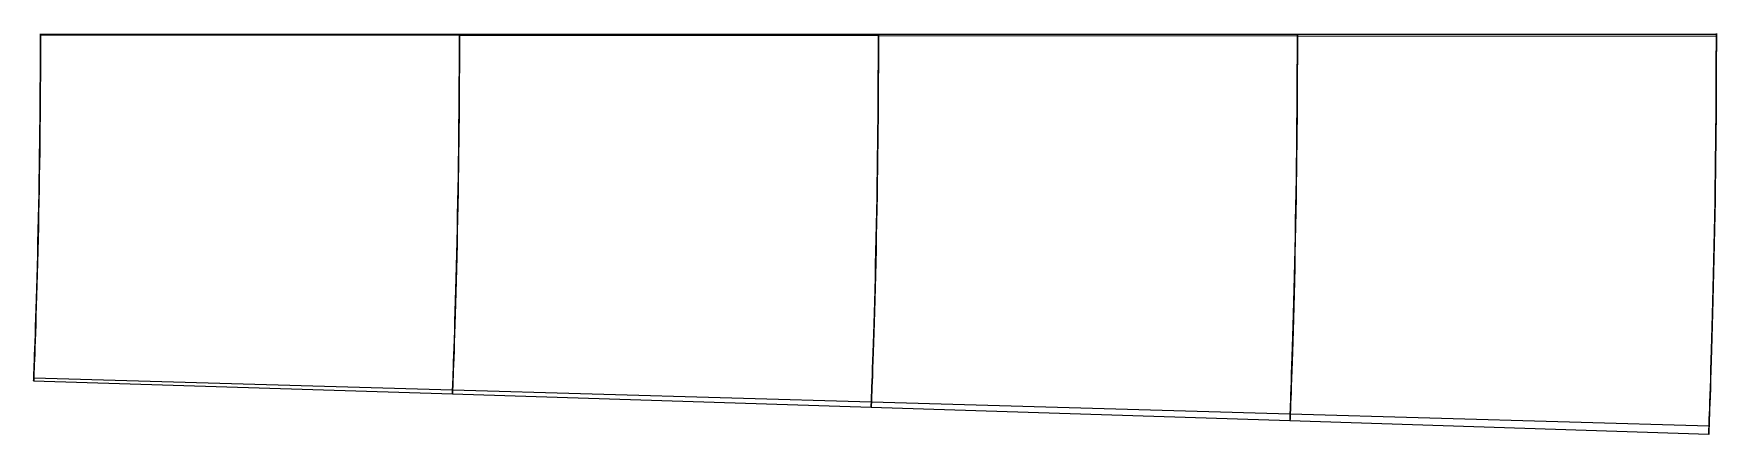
# Model space of a CAD drawing. Extents: x 322.8 to 384, y -14.6 to 0.
import ezdxf

# ---------------------------------------------------------------- set-up
doc = ezdxf.new("R2010")
doc.units = 0

msp = doc.modelspace()

# ---------------------------------------------------------------- linework, layer by layer
at = {"layer": '1', "color": 4}
for points in [[(322.999998, -0.033558, 3.227364), (322.999999, -0.029088, 3.224379), (322.999999, -0.024587, 3.221886), (322.999999, -0.020153, 3.219938), (323, -0.015882, 3.218579), (323, -0.011867, 3.217839), (323, -0.008197, 3.217732), (323, -0.00495, 3.218261), (323, -0.002198, 3.219416), (323, 0, 3.22117), (323, 0.001595, 3.223486), (323, 0.002553, 3.226312), (323, 0.002854, 3.229588), (323, 0.00249, 3.233242), (323, 0.00147, 3.237194), (323, -0.000184, 3.241358), (323, -0.002436, 3.245644), (323, -0.005236, 3.249959), (323, -0.008523, 3.254207)], [(338.249997, -0.044918, 2.424009), (338.249998, -0.038921, 2.420053), (338.249998, -0.032911, 2.416761), (338.249999, -0.027008, 2.414198), (338.249999, -0.021331, 2.412416), (338.25, -0.015992, 2.41145), (338.25, -0.011098, 2.411319), (338.25, -0.006745, 2.412025), (338.25, -0.003021, 2.413555), (338.25, 0, 2.415877), (338.25, 0.002259, 2.418947), (338.25, 0.00371, 2.422702), (338.25, 0.004326, 2.427068), (338.25, 0.004093, 2.431958), (338.25, 0.003017, 2.437274), (338.25, 0.00112, 2.442912), (338.25, -0.001561, 2.448758), (338.25, -0.004972, 2.454697), (338.25, -0.009046, 2.460611)], [(353.499995, -0.057443, 1.620603), (353.499996, -0.049756, 1.615625), (353.499997, -0.042088, 1.611502), (353.499998, -0.03458, 1.608306), (353.499999, -0.027367, 1.606096), (353.499999, -0.02058, 1.604913), (353.5, -0.014343, 1.604778), (353.5, -0.008769, 1.605692), (353.5, -0.003959, 1.60764), (353.5, 0, 1.610585), (353.5, 0.003036, 1.614475), (353.5, 0.005095, 1.619238), (353.5, 0.006139, 1.624789), (353.5, 0.00615, 1.631026), (353.5, 0.005128, 1.637837), (353.5, 0.003091, 1.645097), (353.5, 0.000077, 1.652676), (353.5, -0.003858, 1.660436), (353.5, -0.008645, 1.668236)], [(368.749993, -0.071096, 0.817045), (368.749995, -0.061565, 0.811018), (368.749996, -0.052098, 0.806049), (368.749998, -0.042851, 0.802219), (368.749998, -0.033977, 0.799592), (368.749999, -0.025624, 0.798212), (368.75, -0.017929, 0.7981), (368.75, -0.01102, 0.79926), (368.75, -0.005011, 0.80167), (368.75, 0, 0.805292), (368.75, 0.003929, 0.810066), (368.75, 0.006713, 0.815912), (368.75, 0.008305, 0.822734), (368.75, 0.008679, 0.830419), (368.75, 0.00783, 0.83884), (368.75, 0.005773, 0.847858), (368.75, 0.002541, 0.857324), (368.75, -0.001811, 0.867082), (368.75, -0.007212, 0.876971)], [(383.99999, -0.085852, 0.013251), (383.999993, -0.074329, 0.006164), (383.999995, -0.062925, 0.000352), (383.999997, -0.051812, -0.004099), (383.999998, -0.041158, -0.007121), (383.999999, -0.031122, -0.008669), (383.999999, -0.021856, -0.008721), (384, -0.013499, -0.007275), (384, -0.006177, -0.004353), (384, 0, 0), (384, 0.00494, 0.005719), (384, 0.008568, 0.012717), (384, 0.010831, 0.02089), (384, 0.011695, 0.030114), (384, 0.011148, 0.04025), (384, 0.009198, 0.051146), (384, 0.005876, 0.062639), (384, 0.001231, 0.074555), (384, -0.004665, 0.086716)]]:
    msp.add_polyline3d(points, dxfattribs=at)
at = {"layer": '1', "color": 7}
for points in [[(323, 0, -61), (323, 0, 0), (323, 0, 2.1), (323, 0, 3.22117), (323, 0, 3.480654), (323, 0, 3.740138), (323, 0, 3.999621), (323, 0, 4.259105), (323, 0, 4.518589), (323, 0, 4.778073), (323, 0, 5.037557), (323, 0, 5.297041), (323, 0, 5.556524), (323, 0, 5.816008), (323, 0, 6.075492), (323, 0, 6.334976), (323, 0, 6.59446), (323, 0, 6.853944), (323, 0, 7.113427), (323, 0, 7.372911), (323, 0, 7.632395), (323, 0, 7.891879), (323, 0, 8.151363), (323, 0, 8.410847), (323, 0, 8.67033), (323, 0, 8.929814), (323, 0, 9.189298), (323, 0, 9.448782), (323, 0, 9.708266), (323, 0, 9.96775), (323, 0, 10.227233), (323, 0, 10.486717), (323, 0, 10.746201), (323, 0, 11.005685), (323, 0, 11.265169), (323, 0, 11.524653), (323, 0, 11.784137), (323, 0, 12.04362), (323, 0, 12.303104), (323, 0, 12.562588), (323, 0, 12.822072), (323, 0, 13.081556), (323, 0, 13.341039), (323, 0, 13.600523), (323, 0, 13.860007), (323, 0, 14.119491), (323, 0, 14.378975), (323, 0, 14.638459), (323, 0, 14.897943), (323, 0, 15.157426), (323, 0, 15.41691), (323, 0, 15.676394), (323, 0, 15.935878), (323, 0, 16.195362), (323, 0, 16.454846), (323, 0, 16.714329), (323, 0, 16.973813), (323, 0, 17.233297), (323, 0, 17.492781), (323, 0, 17.752265), (323, 0, 18.011749), (323, 0, 18.271232), (323, 0, 18.530716), (323, 0, 18.7902), (323, 0, 21), (323, 0, 82)], [(384, 0, -61), (384, 0, 0), (384, 0, 0.35), (384, 0, 0.7), (384, 0, 1.05), (384, 0, 1.4), (384, 0, 1.75), (384, 0, 2.1), (384, 0, 2.45), (384, 0, 2.8), (384, 0, 3.15), (384, 0, 3.5), (384, 0, 3.85), (384, 0, 4.2), (384, 0, 4.55), (384, 0, 4.9), (384, 0, 5.25), (384, 0, 5.6), (384, 0, 5.95), (384, 0, 6.3), (384, 0, 6.65), (384, 0, 7), (384, 0, 7.35), (384, 0, 7.7), (384, 0, 8.05), (384, 0, 8.4), (384, 0, 8.75), (384, 0, 9.1), (384, 0, 9.45), (384, 0, 9.8), (384, 0, 10.15), (384, 0, 10.5), (384, 0, 10.85), (384, 0, 11.2), (384, 0, 11.55), (384, 0, 11.9), (384, 0, 12.25), (384, 0, 12.6), (384, 0, 12.95), (384, 0, 13.3), (384, 0, 13.65), (384, 0, 14), (384, 0, 14.35), (384, 0, 14.7), (384, 0, 15.05), (384, 0, 15.4), (384, 0, 15.75), (384, 0, 16.1), (384, 0, 16.45), (384, 0, 16.8), (384, 0, 17.15), (384, 0, 17.5), (384, 0, 17.85), (384, 0, 18.2), (384, 0, 18.55), (384, 0, 18.9), (384, 0, 19.25), (384, 0, 19.6), (384, 0, 19.95), (384, 0, 20.3), (384, 0, 20.65), (384, 0, 21), (384, 0, 82)], [(322.999998, -0.033558, 3.227364), (338.249997, -0.044918, 2.424009), (353.499995, -0.057443, 1.620603), (368.749993, -0.071096, 0.817045), (383.99999, -0.085852, 0.013251)], [(323, -0.008523, 3.254207), (338.25, -0.009046, 2.460611), (353.5, -0.008645, 1.668236), (368.75, -0.007212, 0.876971), (384, -0.004665, 0.086716)], [(322.752562, -12.640557, 18.705964), (337.995308, -13.123811, 19.230456), (353.237934, -13.609249, 19.752157), (368.480445, -14.096948, 20.271042), (383.722843, -14.586966, 20.787121)], [(322.756832, -12.531058, 18.770345), (338.001081, -12.974281, 19.314454), (353.24539, -13.414349, 19.857294), (368.489766, -13.851178, 20.398901), (383.734214, -14.284715, 20.939318)]]:
    msp.add_polyline3d(points, dxfattribs=at)
at = {"layer": '1', "color": 1}
for points in [[(322.752562, -12.640557, 18.705964), (322.753877, -12.606943, 18.64142), (322.756115, -12.549516, 18.531588), (322.759263, -12.46828, 18.377151), (322.763303, -12.363258, 18.17909), (322.768209, -12.234507, 17.938652), (322.77395, -12.082097, 17.657363), (322.780512, -11.905499, 17.337403), (322.787862, -11.704532, 16.981039), (322.795909, -11.480476, 16.589892), (322.804611, -11.233112, 16.16679), (322.813941, -10.961732, 15.71517), (322.823763, -10.668552, 15.236808), (322.834043, -10.352807, 14.735694), (322.844675, -10.01578, 14.214687), (322.855544, -9.659064, 13.676617), (322.866598, -9.282251, 13.125945), (322.877664, -8.888986, 12.564374), (322.888717, -8.477991, 11.997385), (322.899571, -8.053994, 11.42608), (322.910189, -7.616439, 10.855687), (322.920416, -7.169719, 10.287638), (322.930205, -6.714355, 9.72648), (322.939444, -6.254263, 9.174003), (322.948077, -5.791326, 8.633643), (322.956054, -5.327954, 8.108358), (322.963317, -4.867836, 7.599889), (322.969878, -4.411132, 7.113036), (322.975683, -3.963333, 6.647641), (322.980773, -3.524276, 6.208569), (322.985132, -3.099156, 5.795486), (322.988797, -2.690147, 5.410639), (322.991818, -2.299072, 5.056395), (322.994228, -1.931034, 4.731572), (322.996099, -1.58751, 4.438254), (322.997497, -1.271591, 4.176585), (322.998493, -0.986648, 3.946047), (322.999166, -0.733813, 3.748076), (322.999589, -0.515513, 3.582423), (322.999827, -0.334691, 3.447904), (322.999942, -0.193374, 3.343917), (322.999987, -0.092743, 3.270398), (322.999998, -0.033558, 3.227364)], [(337.995308, -13.123811, 19.230456), (337.996613, -13.090153, 19.16044), (337.998836, -13.032639, 19.041286), (338.001964, -12.951254, 18.873718), (338.005981, -12.845994, 18.658775), (338.010863, -12.716888, 18.397778), (338.016582, -12.563954, 18.092352), (338.023135, -12.386383, 17.744913), (338.030496, -12.183852, 17.357906), (338.038564, -11.95791, 16.932938), (338.047308, -11.70811, 16.473096), (338.056716, -11.433238, 15.982253), (338.066638, -11.136002, 15.462101), (338.077053, -10.815201, 14.917054), (338.087859, -10.47196, 14.350305), (338.098929, -10.108248, 13.764685), (338.110231, -9.722854, 13.165399), (338.121567, -9.320339, 12.553864), (338.132939, -8.89822, 11.936608), (338.144125, -8.462445, 11.314262), (338.155113, -8.011368, 10.693092), (338.165719, -7.550446, 10.074148), (338.175909, -7.07933, 9.462924), (338.185547, -6.602876, 8.860887), (338.194588, -6.122354, 8.272293), (338.202963, -5.640766, 7.699973), (338.210615, -5.161653, 7.146193), (338.217556, -4.684766, 6.616367), (338.223719, -4.216475, 6.110055), (338.22915, -3.755634, 5.633228), (338.233817, -3.30875, 5.184831), (338.237762, -2.877357, 4.768003), (338.241027, -2.463757, 4.38495), (338.243643, -2.073727, 4.034265), (338.245684, -1.708644, 3.718342), (338.247217, -1.37209, 3.437132), (338.248314, -1.068005, 3.189826), (338.24906, -0.797496, 2.978022), (338.249531, -0.563247, 2.801407), (338.249799, -0.368889, 2.658301), (338.24993, -0.216892, 2.547792), (338.249983, -0.108621, 2.469706), (338.249997, -0.044918, 2.424009)], [(353.237934, -13.609249, 19.752157), (353.239227, -13.57565, 19.676672), (353.24143, -13.518209, 19.54817), (353.244532, -13.4369, 19.367431), (353.248519, -13.331698, 19.135553), (353.253367, -13.202606, 18.853925), (353.259053, -13.049565, 18.524287), (353.265588, -12.871461, 18.149293), (353.272948, -12.667849, 17.731549), (353.281026, -12.440534, 17.272671), (353.289798, -12.188887, 16.775961), (353.299273, -11.911075, 16.245785), (353.309283, -11.610374, 15.683718), (353.319821, -11.285118, 15.094604), (353.330793, -10.936218, 14.481994), (353.342055, -10.5661, 13.848682), (353.353601, -10.172636, 13.200662), (353.365202, -9.761364, 12.539059), (353.376891, -9.328607, 11.871386), (353.388412, -8.881463, 11.197908), (353.399774, -8.417231, 10.525846), (353.410763, -7.942447, 9.855905), (353.421365, -7.45579, 9.194558), (353.431414, -6.963138, 8.542929), (353.440875, -6.465148, 7.906057), (353.449663, -5.965405, 7.286685), (353.45772, -5.467206, 6.687656), (353.46506, -4.970064, 6.114839), (353.471598, -4.481018, 5.567724), (353.477391, -3.997963, 5.053306), (353.482386, -3.528853, 4.569768), (353.486631, -3.074354, 4.121283), (353.490161, -2.637504, 3.709703), (353.493, -2.224605, 3.333554), (353.495227, -1.837019, 2.995453), (353.496907, -1.47887, 2.695132), (353.498114, -1.154647, 2.431539), (353.49894, -0.865534, 2.206332), (353.499466, -0.614416, 2.019189), (353.499767, -0.405688, 1.867908), (353.499917, -0.242335, 1.751215), (353.499978, -0.125938, 1.668808), (353.499995, -0.057443, 1.620603)], [(368.480445, -14.096948, 20.271042), (368.481724, -14.063491, 20.190039), (368.483902, -14.006292, 20.052155), (368.486972, -13.925299, 19.858199), (368.490919, -13.820449, 19.609328), (368.495725, -13.691717, 19.30701), (368.501368, -13.538998, 18.953073), (368.507872, -13.360804, 18.550439), (368.515219, -13.156593, 18.101863), (368.523291, -12.928505, 17.608926), (368.532079, -12.675535, 17.075259), (368.541609, -12.395347, 16.505623), (368.551694, -12.091782, 15.901504), (368.562345, -11.762673, 15.268181), (368.573472, -11.408678, 14.609577), (368.584917, -11.032746, 13.928427), (368.596702, -10.631727, 13.231544), (368.608561, -10.212322, 12.519675), (368.620569, -9.769267, 11.801533), (368.632422, -9.311279, 11.076741), (368.644165, -8.834157, 10.353743), (368.655543, -8.345836, 9.632715), (368.666566, -7.843837, 8.921195), (368.677034, -7.335308, 8.219824), (368.68693, -6.819809, 7.53475), (368.696143, -6.302094, 6.868214), (368.704624, -5.78471, 6.224), (368.712382, -5.267087, 5.608311), (368.719315, -4.757011, 5.020518), (368.725493, -4.25131, 4.468679), (368.730835, -3.75949, 3.950196), (368.735402, -3.281158, 3.47038), (368.739214, -2.820333, 3.030563), (368.742295, -2.383708, 2.629326), (368.744723, -1.972672, 2.269475), (368.746564, -1.591914, 1.95052), (368.747893, -1.246602, 1.671071), (368.748807, -0.937933, 1.432907), (368.749393, -0.668995, 1.235696), (368.749731, -0.445062, 1.076642), (368.749901, -0.269679, 0.954096), (368.749972, -0.144667, 0.86761), (368.749993, -0.071096, 0.817045)], [(383.722843, -14.586966, 20.787121), (383.724104, -14.55377, 20.700623), (383.726253, -14.496982, 20.553321), (383.729284, -14.416542, 20.346097), (383.733184, -14.312357, 20.080168), (383.737936, -14.184374, 19.757068), (383.743523, -14.032414, 19.378738), (383.749984, -13.85458, 18.948369), (383.757306, -13.650282, 18.468841), (383.765359, -13.421957, 17.941727), (383.774148, -13.16827, 17.370951), (383.78372, -12.88628, 16.761717), (383.793866, -12.580467, 16.115392), (383.804617, -12.248109, 15.437705), (383.81589, -11.889597, 14.732954), (383.827508, -11.508449, 14.003803), (383.839525, -11.100396, 13.257911), (383.851638, -10.673348, 12.495656), (383.863962, -10.220486, 11.726878), (383.876149, -9.752055, 10.950671), (383.888275, -9.262411, 10.176605), (383.900048, -8.760875, 9.40439), (383.911501, -8.243739, 8.642629), (383.922401, -7.719475, 7.891495), (383.932746, -7.186575, 7.158169), (383.942398, -6.650917, 6.444474), (383.95132, -6.114227, 5.755149), (383.959513, -5.576031, 5.096589), (383.966863, -5.044623, 4.468254), (383.973446, -4.515832, 3.879172), (383.979158, -4.000793, 3.325957), (383.984068, -3.497887, 2.81514), (383.988184, -3.012346, 2.347386), (383.991526, -2.551077, 1.921485), (383.994172, -2.115624, 1.540318), (383.996187, -1.711275, 1.203169), (383.997649, -1.343853, 0.908353), (383.998659, -1.014678, 0.657667), (383.999312, -0.726985, 0.450822), (383.999691, -0.486999, 0.284402), (383.999884, -0.298895, 0.15634), (383.999965, -0.164772, 0.066017), (383.99999, -0.085852, 0.013251)]]:
    msp.add_polyline3d(points, dxfattribs=at)
at = {"layer": '1', "color": 3}
for points in [[(323, -0.008523, 3.254207), (322.999995, -0.055495, 3.310265), (322.999972, -0.135442, 3.405728), (322.999905, -0.24789, 3.540108), (322.999762, -0.392261, 3.712601), (322.9995, -0.568324, 3.921643), (322.999067, -0.776293, 4.164854), (322.998404, -1.015428, 4.440537), (322.997451, -1.283273, 4.74843), (322.996139, -1.579224, 5.086054), (322.9944, -1.902042, 5.451326), (322.992173, -2.248566, 5.843813), (322.989382, -2.618992, 6.259529), (322.985975, -3.010009, 6.697738), (322.98191, -3.418482, 7.157279), (322.977124, -3.844166, 7.634103), (322.971624, -4.28138, 8.129054), (322.965364, -4.730069, 8.637644), (322.958383, -5.184868, 9.16005), (322.950685, -5.644006, 9.6931), (322.942308, -6.104556, 10.234568), (322.933312, -6.563218, 10.782454), (322.923729, -7.018929, 11.332887), (322.913668, -7.467469, 11.88455), (322.903161, -7.908758, 12.432854), (322.892361, -8.338059, 12.976872), (322.881291, -8.756241, 13.51147), (322.870132, -9.158493, 14.03585), (322.858929, -9.545263, 14.545444), (322.847838, -9.913293, 15.038496), (322.836953, -10.261654, 15.511729), (322.826368, -10.589437, 15.962048), (322.816234, -10.893997, 16.387697), (322.806595, -11.175958, 16.784965), (322.797584, -11.433288, 17.152107), (322.789304, -11.664689, 17.487118), (322.781799, -11.870575, 17.787181), (322.775147, -12.050082, 18.050556), (322.769433, -12.202166, 18.275884), (322.764709, -12.326505, 18.461651), (322.761014, -12.42287, 18.606592), (322.758381, -12.491089, 18.709721), (322.756832, -12.531058, 18.770345)], [(338.25, -0.009046, 2.460611), (338.249995, -0.05592, 2.523382), (338.249973, -0.135705, 2.630224), (338.249909, -0.247963, 2.780547), (338.249773, -0.392206, 2.973337), (338.249522, -0.568529, 3.206589), (338.249106, -0.777693, 3.47727), (338.248465, -1.01905, 3.783433), (338.24754, -1.28994, 4.124758), (338.246262, -1.590125, 4.498236), (338.244558, -1.918646, 4.901312), (338.242369, -2.272015, 5.333566), (338.239612, -2.650867, 5.790459), (338.23623, -3.05213, 6.270741), (338.232182, -3.471783, 6.773763), (338.227393, -3.910653, 7.294357), (338.221875, -4.361834, 7.834049), (338.215572, -4.825913, 8.387628), (338.208524, -5.29689, 8.955426), (338.200738, -5.772631, 9.534322), (338.192242, -6.250593, 10.121477), (338.183108, -6.726677, 10.715217), (338.173349, -7.200581, 11.310843), (338.163095, -7.667057, 11.907483), (338.152355, -8.126946, 12.499658), (338.141308, -8.574299, 13.086976), (338.129949, -9.011094, 13.663337), (338.118492, -9.431224, 14.228501), (338.106959, -9.83598, 14.777137), (338.095532, -10.221239, 15.307776), (338.084295, -10.586402, 15.816694), (338.073349, -10.93037, 16.300708), (338.062863, -11.250037, 16.758087), (338.052867, -11.546504, 17.184658), (338.043511, -11.817232, 17.578763), (338.034913, -12.060692, 17.938336), (338.027105, -12.277574, 18.260253), (338.020176, -12.466881, 18.542696), (338.014221, -12.627298, 18.784313), (338.009296, -12.758463, 18.983495), (338.005443, -12.86013, 19.138894), (338.002697, -12.932107, 19.249459), (338.001081, -12.974281, 19.314454)], [(353.5, -0.008645, 1.668236), (353.499996, -0.055069, 1.737862), (353.499975, -0.134114, 1.856342), (353.499915, -0.245377, 2.022962), (353.499787, -0.388496, 2.236478), (353.49955, -0.563966, 2.494394), (353.499154, -0.773175, 2.792991), (353.498541, -1.015518, 3.130123), (353.497653, -1.288234, 3.505313), (353.496418, -1.591441, 3.915059), (353.494761, -1.924511, 4.356313), (353.492623, -2.283722, 4.828574), (353.489917, -2.670005, 5.326907), (353.486575, -3.080787, 5.849353), (353.482564, -3.510944, 6.395919), (353.477791, -3.962509, 6.960272), (353.472274, -4.427381, 7.54454), (353.465947, -4.906586, 8.143002), (353.45885, -5.393658, 8.755986), (353.450994, -5.886008, 9.380476), (353.442395, -6.381472, 10.013063), (353.433137, -6.875147, 10.65236), (353.423215, -7.36758, 11.292829), (353.412776, -7.85239, 11.934075), (353.401809, -8.331352, 12.569767), (353.390516, -8.797336, 13.199975), (353.378869, -9.253359, 13.817734), (353.36711, -9.692025, 14.423307), (353.355241, -10.115525, 15.010598), (353.343467, -10.51875, 15.578466), (353.331865, -10.901512, 16.12271), (353.320544, -11.262456, 16.640085), (353.30969, -11.597985, 17.128888), (353.299318, -11.909753, 17.584458), (353.289601, -12.194587, 18.005276), (353.280665, -12.450775, 18.389175), (353.272538, -12.679266, 18.732746), (353.265315, -12.878947, 19.034074), (353.259104, -13.048202, 19.291818), (353.253965, -13.186604, 19.504289), (353.249943, -13.293888, 19.670051), (353.247077, -13.36985, 19.787986), (353.24539, -13.414349, 19.857294)], [(368.75, -0.007212, 0.876971), (368.749996, -0.052844, 0.953592), (368.749977, -0.130578, 1.083954), (368.749922, -0.240057, 1.267205), (368.749803, -0.381075, 1.50185), (368.749583, -0.554572, 1.784886), (368.749211, -0.762682, 2.111837), (368.748631, -1.00485, 2.480354), (368.747785, -1.278154, 2.889861), (368.746601, -1.5832, 3.336266), (368.745003, -1.919722, 3.816023), (368.742928, -2.28381, 4.328516), (368.740286, -2.67656, 4.868533), (368.737002, -3.096154, 5.433237), (368.733044, -3.53617, 6.023398), (368.728305, -3.99996, 6.631498), (368.722808, -4.478123, 7.260304), (368.716476, -4.972204, 7.903541), (368.709346, -5.475434, 8.561409), (368.701439, -5.984259, 9.231367), (368.692752, -6.497483, 9.909018), (368.683384, -7.008916, 10.593598), (368.673309, -7.5202, 11.278587), (368.662696, -8.023635, 11.964155), (368.651507, -8.522251, 12.642946), (368.639975, -9.007286, 13.315752), (368.628038, -9.483264, 13.974478), (368.615975, -9.941105, 14.620103), (368.603762, -10.384079, 15.245682), (368.591635, -10.805988, 15.850437), (368.579656, -11.207112, 16.429668), (368.567947, -11.585802, 16.980083), (368.55671, -11.937927, 17.500015), (368.545948, -12.265685, 17.984337), (368.535851, -12.565388, 18.431581), (368.526562, -12.834945, 18.839584), (368.5181, -13.07563, 19.204616), (368.510567, -13.286242, 19.524649), (368.504087, -13.464795, 19.798381), (368.498722, -13.610822, 20.024024), (368.494523, -13.724038, 20.200053), (368.491528, -13.804205, 20.32529), (368.489766, -13.851178, 20.398901)], [(384, -0.004665, 0.086716), (383.999997, -0.049157, 0.170451), (383.99998, -0.125013, 0.312936), (383.99993, -0.231922, 0.513148), (383.999822, -0.369866, 0.769321), (383.99962, -0.54031, 1.077897), (383.999275, -0.746207, 1.433615), (383.998732, -0.986999, 1.833978), (383.997934, -1.259715, 2.278202), (383.996809, -1.565432, 2.761652), (383.995278, -1.904284, 3.280275), (383.993277, -2.272305, 3.833224), (383.990713, -2.670583, 4.415162), (383.987501, -3.098287, 5.022234), (383.983613, -3.54754, 5.656045), (383.978925, -4.023091, 6.307891), (383.973464, -4.514311, 6.981087), (383.967146, -5.023025, 7.669005), (383.960001, -5.542343, 8.371586), (383.952059, -6.067678, 9.086773), (383.943298, -6.598756, 9.809271), (383.933835, -7.12813, 10.538862), (383.92362, -7.658591, 11.268061), (383.912842, -8.181047, 11.997611), (383.901438, -8.699767, 12.719187), (383.88967, -9.204418, 13.434216), (383.877444, -9.700933, 14.133584), (383.865076, -10.178576, 14.818917), (383.852515, -10.641744, 15.482432), (383.840027, -11.083046, 16.123742), (383.827663, -11.503276, 16.737637), (383.815553, -11.90047, 17.320779), (383.80392, -12.26991, 17.871557), (383.792752, -12.614406, 18.384349), (383.782261, -12.929652, 18.857783), (383.772603, -13.213215, 19.289668), (383.763793, -13.466667, 19.675975), (383.755935, -13.688754, 20.014539), (383.749171, -13.877088, 20.304105), (383.74357, -14.031132, 20.542797), (383.739184, -14.150579, 20.729004), (383.736055, -14.235167, 20.86148), (383.734214, -14.284715, 20.939318)]]:
    msp.add_polyline3d(points, dxfattribs=at)
at = {"layer": '1', "color": 2}
for points in [[(322.756832, -12.531058, 18.770345), (322.756575, -12.537684, 18.778766), (322.756266, -12.54563, 18.785953), (322.755914, -12.554671, 18.791703), (322.75553, -12.56455, 18.795852), (322.755123, -12.574987, 18.798283), (322.754706, -12.585685, 18.798926), (322.754291, -12.596342, 18.797763), (322.753888, -12.606654, 18.794827), (322.75351, -12.616327, 18.7902), (322.753168, -12.625087, 18.784013), (322.75287, -12.632683, 18.776441), (322.752627, -12.638899, 18.767699), (322.752445, -12.643558, 18.758035), (322.752328, -12.646526, 18.747723), (322.752282, -12.647718, 18.737057), (322.752306, -12.647101, 18.726339), (322.7524, -12.644691, 18.715876), (322.752562, -12.640557, 18.705964)], [(338.001081, -12.974281, 19.314454), (338.000743, -12.983069, 19.325807), (338.000338, -12.993626, 19.335536), (337.999875, -13.005656, 19.34337), (337.999368, -13.018826, 19.34909), (337.998831, -13.032767, 19.352536), (337.998278, -13.04709, 19.353613), (337.997725, -13.061396, 19.352289), (337.997189, -13.075283, 19.348601), (337.996682, -13.088364, 19.34265), (337.996221, -13.100272, 19.334602), (337.995818, -13.110673, 19.324681), (337.995484, -13.119274, 19.313162), (337.995229, -13.125835, 19.300368), (337.995061, -13.130171, 19.286656), (337.994984, -13.132159, 19.272408), (337.995, -13.131742, 19.258025), (337.995109, -13.128934, 19.243909), (337.995308, -13.123811, 19.230456)], [(353.24539, -13.414349, 19.857294), (353.244965, -13.425532, 19.871906), (353.244454, -13.438975, 19.884466), (353.24387, -13.454311, 19.894632), (353.243229, -13.471119, 19.902125), (353.242549, -13.488937, 19.906739), (353.241848, -13.507278, 19.908347), (353.241146, -13.525636, 19.906904), (353.240461, -13.543507, 19.902448), (353.239813, -13.560399, 19.8951), (353.23922, -13.575845, 19.885061), (353.238698, -13.589421, 19.872604), (353.238262, -13.600749, 19.858071), (353.237924, -13.609518, 19.84186), (353.237694, -13.615484, 19.824417), (353.237579, -13.618481, 19.806222), (353.237581, -13.618426, 19.787775), (353.2377, -13.61532, 19.769586), (353.237934, -13.609249, 19.752157)], [(368.489766, -13.851178, 20.398901), (368.489246, -13.865003, 20.417094), (368.48862, -13.881622, 20.432773), (368.487905, -13.90059, 20.445516), (368.48712, -13.921394, 20.454979), (368.486285, -13.943473, 20.460907), (368.485423, -13.966231, 20.46314), (368.484557, -13.989054, 20.461615), (368.483711, -14.011322, 20.456372), (368.482908, -14.032434, 20.44755), (368.482169, -14.051816, 20.435386), (368.481516, -14.068941, 20.420206), (368.480965, -14.083345, 20.402418), (368.480534, -14.094634, 20.382502), (368.480233, -14.1025, 20.360997), (368.480071, -14.10673, 20.338484), (368.480053, -14.107206, 20.315573), (368.480179, -14.103916, 20.292887), (368.480445, -14.096948, 20.271042)], [(383.734214, -14.284715, 20.939318), (383.733591, -14.301441, 20.96141), (383.732841, -14.321537, 20.980487), (383.731985, -14.344472, 20.996044), (383.731043, -14.369636, 21.007669), (383.730041, -14.396363, 21.015053), (383.729006, -14.423943, 21.017998), (383.727964, -14.451643, 21.016425), (383.726943, -14.478725, 21.010373), (383.725971, -14.504467, 21), (383.725073, -14.528182, 20.985578), (383.724276, -14.549236, 20.967487), (383.723599, -14.567066, 20.946207), (383.723063, -14.581193, 20.922301), (383.722681, -14.591238, 20.896404), (383.722464, -14.596931, 20.869206), (383.722419, -14.598118, 20.841432), (383.722547, -14.594767, 20.813824), (383.722843, -14.586966, 20.787121)]]:
    msp.add_polyline3d(points, dxfattribs=at)

doc.saveas('drawing.dxf')
